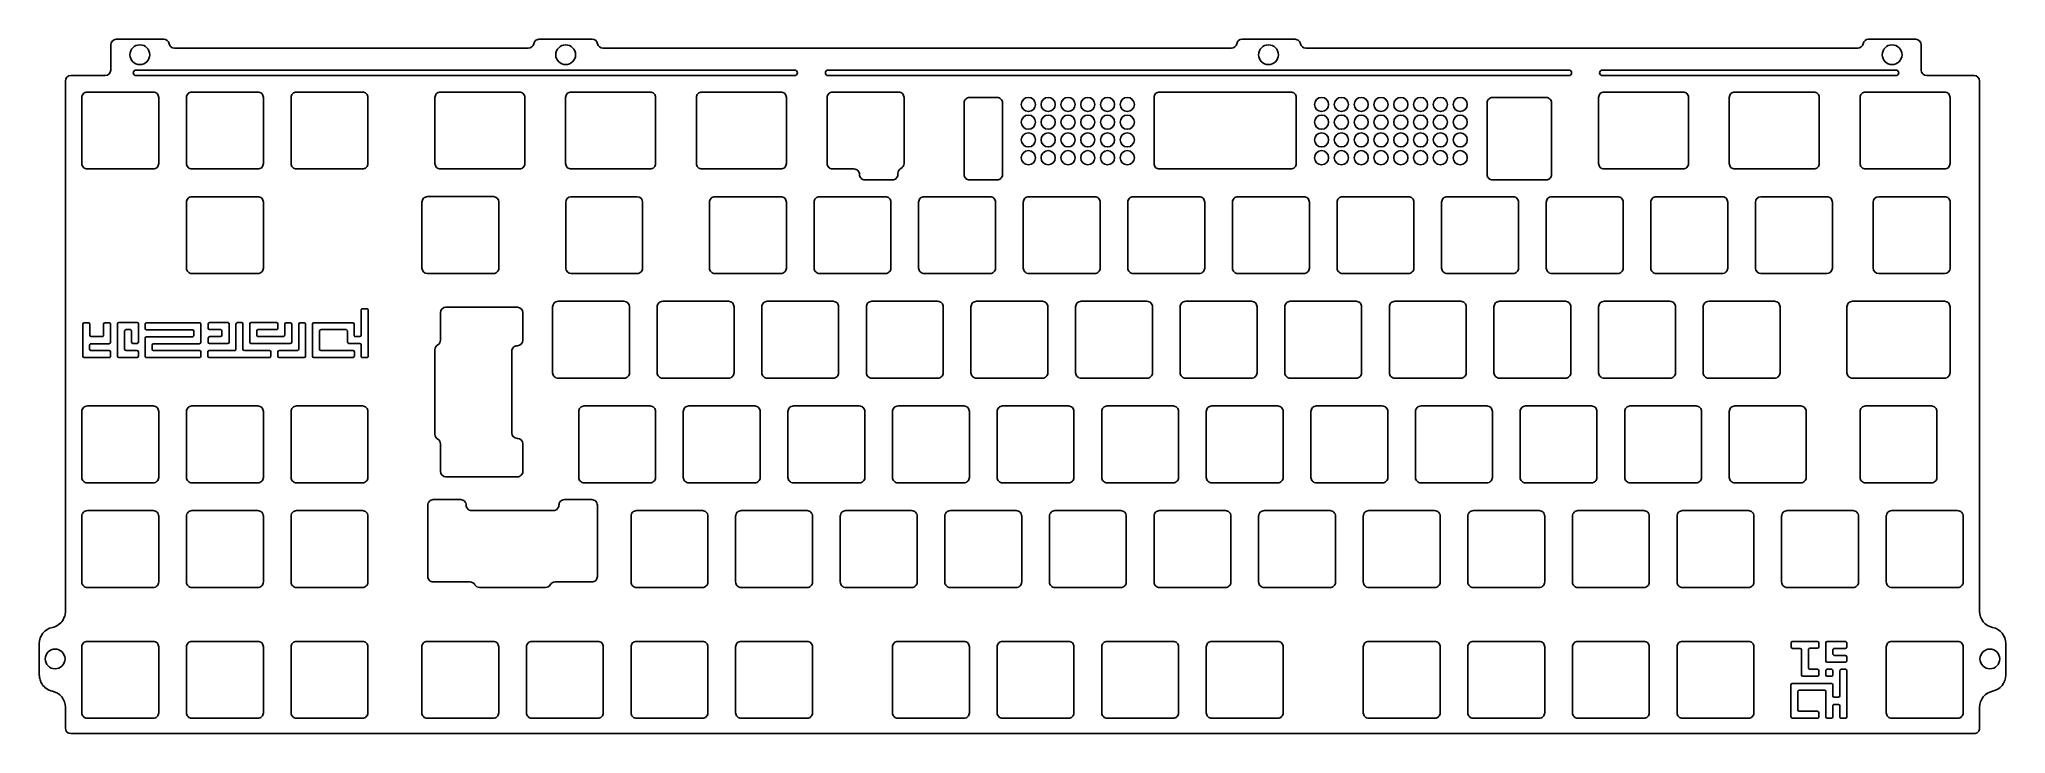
# Model space of a CAD drawing. Header units: millimetres. Extents: x -389 to -31, y 88 to 214.
import ezdxf

# ---------------------------------------------------------------- set-up
doc = ezdxf.new("R2010")
doc.units = ezdxf.units.MM
doc.layers.get('0').update_dxf_attribs({"linetype": 'CONTINUOUS'})

msp = doc.modelspace()

# ---------------------------------------------------------------- linework, layer by layer
for p, q in [((-376.42, 212.93, 0), (-376.42, 208.33, 0)), ((-366.78, 213.93, 0), (-375.42, 213.93, 0)), ((-300.37, 212.33, 0), (-364.82, 212.33, 0)), ((-288.73, 213.93, 0), (-298.41, 213.93, 0)), ((-172.33, 212.33, 0), (-286.77, 212.33, 0)), ((-160.73, 213.93, 0), (-170.37, 213.93, 0)), ((-58.25, 212.33, 0), (-158.77, 212.33, 0)), ((-47.69, 213.93, 0), (-56.29, 213.93, 0)), ((-46.69, 208.33, 0), (-46.69, 212.93, 0)), ((-371.82, 208.33, 0), (-251.87, 208.33, 0)), ((-245.77, 208.33, 0), (-110.87, 208.33, 0)), ((-104.77, 208.33, 0), (-51.29, 208.33, 0)), ((-384.68, 206.33, 0), (-384.68, 109.79, 0)), ((-377.42, 207.33, 0), (-383.68, 207.33, 0)), ((-251.87, 207.33, 0), (-371.82, 207.33, 0)), ((-110.87, 207.33, 0), (-245.77, 207.33, 0)), ((-51.29, 207.33, 0), (-104.77, 207.33, 0)), ((-37.06, 207.33, 0), (-45.69, 207.33, 0)), ((-36.06, 109.79, 0), (-36.06, 206.33, 0)), ((-319.74, 172.29, 0), (-319.74, 184.29)), ((-318.74, 185.29, 0), (-306.74, 185.29)), ((-305.74, 184.29, 0), (-305.74, 172.29, 0)), ((-293.55, 172.28, 0), (-293.55, 184.28)), ((-292.6, 185.28, 0), (-288.66, 185.28, 0)), ((-288.63, 185.28, 0), (-280.55, 185.28)), ((-279.55, 184.28, 0), (-279.55, 172.28)), ((-76.88, 172.28, 0), (-76.88, 184.28, 0)), ((-75.88, 185.28, 0), (-63.88, 185.28, 0)), ((-62.88, 184.28, 0), (-62.88, 172.28, 0)), ((-55.44, 172.28, 0), (-55.44, 184.28, 0)), ((-54.44, 185.28, 0), (-42.42, 185.28, 0)), ((-41.42, 184.28, 0), (-41.43, 172.28, 0)), ((-306.74, 171.29, 0), (-318.74, 171.29)), ((-280.55, 171.28, 0), (-292.55, 171.28)), ((-63.88, 171.28, 0), (-75.88, 171.28, 0)), ((-42.43, 171.28, 0), (-54.44, 171.28, 0)), ((-330.55, 164.89, 0), (-329.79, 164.89)), ((-315.37, 165.16, 0), (-302.37, 165.15)), ((-295.95, 153.23, 0), (-295.95, 165.23)), ((-294.95, 166.23, 0), (-282.95, 166.23)), ((-281.95, 165.23, 0), (-281.95, 153.23, 0)), ((-381.51, 156.26, 0), (-381.51, 162.07)), ((-381.26, 162.33, 0), (-380.5, 162.33)), ((-380.24, 162.07, 0), (-380.24, 160.07)), ((-377.74, 160.07, 0), (-377.74, 162.07)), ((-377.49, 162.33, 0), (-376.73, 162.33)), ((-376.47, 162.07, 0), (-376.47, 158.77)), ((-375.19, 156.26, 0), (-375.19, 162.13)), ((-374.94, 162.39, 0), (-371.63, 162.39)), ((-371.38, 162.13, 0), (-371.38, 158.83)), ((-370.16, 161.31, 0), (-370.16, 162.07)), ((-369.9, 162.33, 0), (-360.27, 162.33)), ((-360.01, 162.07, 0), (-360.01, 158.77)), ((-358.66, 161.34, 0), (-358.66, 162.1)), ((-358.41, 162.36, 0), (-355.1, 162.36)), ((-354.85, 162.1, 0), (-354.85, 158.79)), ((-353.62, 157.51, 0), (-353.62, 162.09)), ((-353.36, 162.36, 0), (-352.6, 162.36)), ((-352.35, 162.11, 0), (-352.35, 157.53)), ((-351.09, 158.82, 0), (-351.09, 162.12)), ((-350.83, 162.37, 0), (-346.26, 162.37)), ((-346, 162.12, 0), (-346, 161.36)), ((-344.73, 160.09, 0), (-344.73, 162.09, 0)), ((-344.48, 162.34, 0), (-343.72, 162.34)), ((-343.46, 162.09, 0), (-343.46, 158.79)), ((-342.19, 157.52, 0), (-342.19, 162.09)), ((-341.94, 162.34, 0), (-341.19, 162.34)), ((-340.94, 162.11, 0), (-340.94, 156.26)), ((-339.69, 156.26, 0), (-339.69, 162.07)), ((-339.44, 162.33, 0), (-332.33, 162.33)), ((-332.08, 162.07, 0), (-332.08, 160.07)), ((-330.81, 160.07, 0), (-330.81, 164.63)), ((-329.53, 164.63, 0), (-329.53, 156.26)), ((-316.37, 159.16, 0), (-316.37, 164.16)), ((-301.37, 164.15, 0), (-301.37, 159.15)), ((-380.27, 158.26, 0), (-380.27, 157.53)), ((-376.73, 158.51, 0), (-380.02, 158.51)), ((-379.99, 159.81, 0), (-378, 159.81)), ((-373.89, 160.83, 0), (-373.89, 157.53, 0)), ((-372.9, 161.08, 0), (-373.64, 161.08)), ((-372.65, 158.83, 0), (-372.65, 160.83)), ((-371.63, 158.57, 0), (-372.4, 158.57)), ((-370.16, 156.26, 0), (-370.16, 159.53)), ((-361.53, 161.05, 0), (-369.9, 161.05)), ((-369.9, 159.78, 0), (-361.53, 159.78)), ((-368.9, 158.26, 0), (-368.9, 157.53)), ((-360.27, 158.51, 0), (-368.64, 158.51)), ((-361.27, 160.04, 0), (-361.27, 160.8)), ((-358.66, 158.79, 0), (-358.66, 159.55)), ((-356.41, 161.08, 0), (-358.41, 161.08, 0)), ((-358.41, 159.8, 0), (-356.41, 159.8)), ((-355.1, 158.53, 0), (-358.41, 158.53)), ((-356.16, 160.06, 0), (-356.16, 160.83)), ((-343.72, 158.56, 0), (-350.83, 158.56)), ((-349.82, 160.85, 0), (-349.82, 160.09)), ((-346.26, 161.1, 0), (-349.56, 161.1)), ((-349.56, 159.83, 0), (-344.99, 159.83)), ((-338.39, 160.83, 0), (-338.39, 157.53, 0)), ((-333.57, 161.08, 0), (-338.14, 161.08)), ((-333.32, 158.83, 0), (-333.32, 160.83)), ((-331.06, 158.57, 0), (-333.06, 158.57)), ((-331.82, 159.81, 0), (-331.06, 159.81)), ((-330.81, 156.26, 0), (-330.81, 158.32)), ((-376.73, 156, 0), (-381.29, 156)), ((-380.02, 157.27, 0), (-376.73, 157.27, 0)), ((-376.47, 157.02, 0), (-376.47, 156.26)), ((-371.63, 156, 0), (-374.94, 156)), ((-373.64, 157.27, 0), (-371.64, 157.27)), ((-371.39, 157.02, 0), (-371.39, 156.26)), ((-360.27, 156, 0), (-369.9, 156)), ((-368.64, 157.27, 0), (-360.27, 157.27, 0)), ((-360.01, 157.02, 0), (-360.01, 156.26)), ((-358.75, 156.26, 0), (-358.75, 157.01)), ((-358.5, 157.26), (-353.92, 157.26)), ((-347.53, 156.01, 0), (-358.5, 156.01)), ((-352.09, 157.28, 0), (-347.53, 157.28)), ((-347.28, 157.03, 0), (-347.28, 156.26)), ((-345.99, 156.26, 0), (-345.99, 157.01)), ((-345.74, 157.26, 0), (-342.45, 157.26, 0)), ((-341.18, 156.01, 0), (-345.74, 156.01)), ((-332.33, 156, 0), (-339.44, 156)), ((-338.14, 157.27, 0), (-332.3, 157.27)), ((-332.05, 157.02, 0), (-332.05, 156.26)), ((-329.79, 156, 0), (-330.55, 156)), ((-317.37, 142.01, 0), (-317.37, 157.43)), ((-303.37, 157.15, 0), (-303.37, 142.28)), ((-282.95, 152.23, 0), (-294.95, 152.23, 0)), ((-316.38, 135.28, 0), (-316.37, 140.28)), ((-301.37, 140.28, 0), (-301.38, 135.28)), ((-302.38, 134.28), (-315.38, 134.28)), ((-389.43, 103.92, 0), (-389.43, 98.19, 0)), ((-70.4, 103.31, 0), (-70.4, 104.07)), ((-70.17, 104.32, 0), (-65.6, 104.32)), ((-65.34, 104.07, 0), (-65.34, 103.32)), ((-64.07, 100.76, 0), (-64.07, 104.07)), ((-63.82, 104.32, 0), (-60.51, 104.32)), ((-60.25, 104.09, 0), (-60.25, 103.32)), ((-31.31, 98.19, 0), (-31.31, 103.92, 0)), ((-68.75, 103.05, 0), (-70.15, 103.05)), ((-68.49, 98.22), (-68.49, 102.8)), ((-67.25, 102.8, 0), (-67.25, 99.5)), ((-65.6, 103.07, 0), (-66.99, 103.07)), ((-60.51, 100.51, 0), (-63.82, 100.51)), ((-62.77, 102.8, 0), (-62.77, 102.02)), ((-60.51, 103.05, 0), (-62.51, 103.05)), ((-62.51, 101.77, 0), (-60.51, 101.77, 0)), ((-60.26, 101.51, 0), (-60.26, 100.76)), ((-65.6, 97.97, 0), (-68.24, 97.97)), ((-67, 99.24, 0), (-65.6, 99.24)), ((-65.34, 98.99, 0), (-65.34, 98.22)), ((-64.07, 98.22, 0), (-64.07, 98.99)), ((-63.82, 99.24, 0), (-63.05, 99.24, 0)), ((-63.05, 97.97, 0), (-63.82, 97.97)), ((-62.8, 98.99, 0), (-62.8, 98.22)), ((-61.5, 94.4, 0), (-61.5, 98.99)), ((-61.25, 99.24, 0), (-60.5, 99.24)), ((-60.25, 98.99, 0), (-60.25, 90.59)), ((-70.42, 90.59, 0), (-70.42, 96.4)), ((-70.17, 96.65, 0), (-63.03, 96.65)), ((-69.15, 95.17, 0), (-69.15, 91.85)), ((-64.32, 95.42, 0), (-68.9, 95.42)), ((-64.07, 90.59, 0), (-64.07, 95.17)), ((-62.78, 96.4, 0), (-62.78, 94.4)), ((-62.52, 94.15, 0), (-61.76, 94.15)), ((-384.68, 92.32, 0), (-384.68, 88.52, 0)), ((-65.54, 90.34, 0), (-70.17, 90.34)), ((-68.9, 91.59, 0), (-65.6, 91.59)), ((-65.34, 91.34, 0), (-65.34, 90.54, 0)), ((-63.05, 90.34, 0), (-63.81, 90.34)), ((-62.8, 92.58, 0), (-62.8, 90.59)), ((-61.78, 92.84, 0), (-62.54, 92.84)), ((-61.52, 90.59, 0), (-61.52, 92.58)), ((-60.5, 90.34, 0), (-61.25, 90.34)), ((-36.06, 88.52, 0), (-36.06, 92.32, 0)), ((-383.68, 87.52, 0), (-37.06, 87.52, 0))]:
    msp.add_line(p, q)
for points in [[(-367.68, 191.33, -0.414214), (-368.68, 190.33), (-380.68, 190.33, -0.414214), (-381.68, 191.33), (-381.68, 203.33, -0.414214), (-380.68, 204.33), (-368.68, 204.33, -0.414214), (-367.68, 203.33)], [(-349.63, 190.33, 0.414214), (-348.63, 191.33), (-348.63, 203.33, 0.414214), (-349.63, 204.33), (-361.63, 204.33, 0.414214), (-362.63, 203.33), (-362.63, 191.33, 0.414214), (-361.63, 190.33)], [(-342.58, 204.33, 0.414214), (-343.58, 203.33), (-343.58, 191.33, 0.414214), (-342.58, 190.33), (-330.58, 190.33, 0.414214), (-329.58, 191.33), (-329.58, 203.33, 0.414214), (-330.58, 204.33)], [(-317.38, 191.33), (-317.38, 203.33, -0.414214), (-316.38, 204.33), (-302, 204.33, -0.414214), (-301, 203.33), (-301, 191.33, -0.414214), (-302, 190.33), (-316.38, 190.33, -0.414214)], [(-277.19, 203.33), (-277.19, 191.33, -0.414214), (-278.19, 190.33), (-292.57, 190.33, -0.414214), (-293.57, 191.33), (-293.57, 203.33, -0.414214), (-292.57, 204.33), (-278.19, 204.33, -0.414214)], [(-268.76, 204.33), (-254.38, 204.33, -0.414214), (-253.38, 203.33), (-253.38, 191.33, -0.414214), (-254.38, 190.33), (-268.76, 190.33, -0.414214), (-269.76, 191.33), (-269.76, 203.33, -0.414214)], [(-232.5, 190.43, 0.286067), (-231.94, 191.33), (-231.94, 203.33, 0.414214), (-232.94, 204.33), (-244.94, 204.33, 0.414214), (-245.94, 203.33), (-245.94, 191.33, 0.414214), (-244.94, 190.33), (-241.06, 190.33, -0.414214), (-240.06, 189.33, 0.414214), (-239.06, 188.33), (-234.06, 188.33, 0.414214), (-233.06, 189.33), (-233.06, 189.54, -0.286067)], [(-161.51, 190.33, 0.414214), (-160.51, 191.33), (-160.51, 203.33, 0.414214), (-161.51, 204.33), (-185.41, 204.33, 0.414214), (-186.41, 203.33), (-186.41, 191.33, 0.414214), (-185.41, 190.33)], [(-89.07, 203.33), (-89.07, 191.33, -0.414214), (-90.07, 190.33), (-104.45, 190.33, -0.414214), (-105.45, 191.33), (-105.45, 203.33, -0.414214), (-104.45, 204.33), (-90.07, 204.33, -0.414214)], [(-80.64, 190.33, -0.414214), (-81.64, 191.33), (-81.64, 203.33, -0.414214), (-80.64, 204.33), (-66.26, 204.33, -0.414214), (-65.26, 203.33), (-65.26, 191.33, -0.414214), (-66.26, 190.33)], [(-41.44, 191.33), (-41.44, 203.33, 0.414214), (-42.44, 204.33), (-56.83, 204.33, 0.414214), (-57.83, 203.33), (-57.83, 191.33, 0.414214), (-56.83, 190.33), (-42.44, 190.33, 0.414214)], [(-215.01, 203.33), (-220.01, 203.33, 0.414214), (-221.01, 202.33), (-221.01, 189.33, 0.414214), (-220.01, 188.33), (-215.01, 188.33, 0.414214), (-214.01, 189.33), (-214.01, 202.33, 0.414214)], [(-125.76, 189.33, 0.414214), (-124.76, 188.33), (-115.01, 188.33, 0.414214), (-114.01, 189.33), (-114.01, 202.33, 0.414214), (-115.01, 203.33), (-124.76, 203.33, 0.414214), (-125.76, 202.33)], [(-349.63, 171.28), (-361.63, 171.28, -0.414214), (-362.63, 172.28), (-362.63, 184.28, -0.414214), (-361.63, 185.28), (-349.63, 185.28, -0.414214), (-348.63, 184.28), (-348.63, 172.28, -0.414214)], [(-253.38, 172.28, -0.414214), (-254.38, 171.28), (-266.38, 171.28, -0.414214), (-267.38, 172.28), (-267.38, 184.28, -0.414214), (-266.38, 185.28), (-254.38, 185.28, -0.414214), (-253.38, 184.28)], [(-234.33, 172.28), (-234.33, 184.28, 0.414214), (-235.33, 185.28), (-247.33, 185.28, 0.414214), (-248.33, 184.28), (-248.33, 172.28, 0.414214), (-247.33, 171.28), (-235.33, 171.28, 0.414214)], [(-216.28, 185.28), (-228.28, 185.28, 0.414214), (-229.28, 184.28), (-229.28, 172.28, 0.414214), (-228.28, 171.28), (-216.28, 171.28, 0.414214), (-215.28, 172.28), (-215.28, 184.28, 0.414214)], [(-210.23, 172.28), (-210.23, 184.28, -0.414214), (-209.23, 185.28), (-197.23, 185.28, -0.414214), (-196.23, 184.28), (-196.23, 172.28, -0.414214), (-197.23, 171.28), (-209.23, 171.28, -0.414214)], [(-177.18, 172.28), (-177.18, 184.28, 0.414214), (-178.18, 185.28), (-190.18, 185.28, 0.414214), (-191.18, 184.28), (-191.18, 172.28, 0.414214), (-190.18, 171.28), (-178.18, 171.28, 0.414214)], [(-158.13, 184.28, 0.414214), (-159.13, 185.28), (-171.13, 185.28, 0.414214), (-172.13, 184.28), (-172.13, 172.28, 0.414214), (-171.13, 171.28), (-159.13, 171.28, 0.414214), (-158.13, 172.28)], [(-153.08, 184.28), (-153.08, 172.28, 0.414214), (-152.08, 171.28), (-140.08, 171.28, 0.414214), (-139.08, 172.28), (-139.08, 184.28, 0.414214), (-140.08, 185.28), (-152.08, 185.28, 0.414214)], [(-134.03, 172.28, 0.414214), (-133.03, 171.28), (-121.03, 171.28, 0.414214), (-120.03, 172.28), (-120.03, 184.28, 0.414214), (-121.03, 185.28), (-133.03, 185.28, 0.414214), (-134.03, 184.28)], [(-113.98, 171.28), (-101.98, 171.28, 0.414214), (-100.98, 172.28), (-100.98, 184.28, 0.414214), (-101.98, 185.28), (-113.98, 185.28, 0.414214), (-114.98, 184.28), (-114.98, 172.28, 0.414214)], [(-94.93, 185.28, 0.414214), (-95.93, 184.28), (-95.93, 172.28, 0.414214), (-94.93, 171.28), (-82.93, 171.28, 0.414214), (-81.93, 172.28), (-81.93, 184.28, 0.414214), (-82.93, 185.28)], [(-263.9, 152.23, 0.414214), (-262.9, 153.23), (-262.9, 165.23, 0.414214), (-263.9, 166.23), (-275.9, 166.23, 0.414214), (-276.9, 165.23), (-276.9, 153.23, 0.414214), (-275.9, 152.23)], [(-244.85, 166.23), (-256.85, 166.23, 0.414214), (-257.85, 165.23), (-257.85, 153.23, 0.414214), (-256.85, 152.23), (-244.85, 152.23, 0.414214), (-243.85, 153.23), (-243.85, 165.23, 0.414214)], [(-238.8, 153.23), (-238.8, 165.23, -0.414214), (-237.8, 166.23), (-225.8, 166.23, -0.414214), (-224.8, 165.23), (-224.8, 153.23, -0.414214), (-225.8, 152.23), (-237.8, 152.23, -0.414214)], [(-219.75, 165.23, -0.414214), (-218.75, 166.23), (-206.75, 166.23, -0.414214), (-205.75, 165.23), (-205.75, 153.23, -0.414214), (-206.75, 152.23), (-218.75, 152.23, -0.414214), (-219.75, 153.23)], [(-187.7, 152.23), (-199.7, 152.23, -0.414214), (-200.7, 153.23), (-200.7, 165.23, -0.414214), (-199.7, 166.23), (-187.7, 166.23, -0.414214), (-186.7, 165.23), (-186.7, 153.23, -0.414214)], [(-180.65, 166.23), (-168.65, 166.23, -0.414214), (-167.65, 165.23), (-167.65, 153.23, -0.414214), (-168.65, 152.23), (-180.65, 152.23, -0.414214), (-181.65, 153.23), (-181.65, 165.23, -0.414214)], [(-162.6, 153.23, 0.414214), (-161.6, 152.23), (-149.6, 152.23, 0.414214), (-148.6, 153.23), (-148.6, 165.23, 0.414214), (-149.6, 166.23), (-161.6, 166.23, 0.414214), (-162.6, 165.23)], [(-143.55, 153.23), (-143.55, 165.23, -0.414214), (-142.55, 166.23), (-130.55, 166.23, -0.414214), (-129.55, 165.23), (-129.55, 153.23, -0.414214), (-130.55, 152.23), (-142.55, 152.23, -0.414214)], [(-123.5, 152.23), (-111.5, 152.23, 0.414214), (-110.5, 153.23), (-110.5, 165.23, 0.414214), (-111.5, 166.23), (-123.5, 166.23, 0.414214), (-124.5, 165.23), (-124.5, 153.23, 0.414214)], [(-91.45, 165.23, 0.414214), (-92.45, 166.23), (-104.45, 166.23, 0.414214), (-105.45, 165.23), (-105.45, 153.23, 0.414214), (-104.45, 152.23), (-92.45, 152.23, 0.414214), (-91.45, 153.23)], [(-86.4, 153.23), (-86.4, 165.23, -0.414214), (-85.4, 166.23), (-73.4, 166.23, -0.414214), (-72.4, 165.23), (-72.4, 153.23, -0.414214), (-73.4, 152.23), (-85.4, 152.23, -0.414214)], [(-59.21, 166.23, 0.414214), (-60.21, 165.23), (-60.21, 153.23, 0.414214), (-59.21, 152.23), (-42.44, 152.23, 0.414214), (-41.44, 153.23), (-41.44, 165.23, 0.414214), (-42.44, 166.23)], [(-367.68, 134.18, -0.414214), (-368.68, 133.18), (-380.68, 133.18, -0.414214), (-381.68, 134.18), (-381.68, 146.18, -0.414214), (-380.68, 147.18), (-368.68, 147.18, -0.414214), (-367.68, 146.18)], [(-348.63, 146.18, 0.414214), (-349.63, 147.18), (-361.63, 147.18, 0.414214), (-362.63, 146.18), (-362.63, 134.18, 0.414214), (-361.63, 133.18), (-349.63, 133.18, 0.414214), (-348.63, 134.18)], [(-343.58, 146.18), (-343.58, 134.18, 0.414214), (-342.58, 133.18), (-330.58, 133.18, 0.414214), (-329.58, 134.18), (-329.58, 146.18, 0.414214), (-330.58, 147.18), (-342.58, 147.18, 0.414214)], [(-278.19, 147.18), (-290.19, 147.18, 0.414214), (-291.19, 146.18), (-291.19, 134.18, 0.414214), (-290.19, 133.18), (-278.19, 133.18, 0.414214), (-277.19, 134.18), (-277.19, 146.18, 0.414214)], [(-258.14, 134.18), (-258.14, 146.18, 0.414214), (-259.14, 147.18), (-271.14, 147.18, 0.414214), (-272.14, 146.18), (-272.14, 134.18, 0.414214), (-271.14, 133.18), (-259.14, 133.18, 0.414214)], [(-239.09, 146.18), (-239.09, 134.18, -0.414214), (-240.09, 133.18), (-252.09, 133.18, -0.414214), (-253.09, 134.18), (-253.09, 146.18, -0.414214), (-252.09, 147.18), (-240.09, 147.18, -0.414214)], [(-234.04, 146.18, -0.414214), (-233.04, 147.18), (-221.04, 147.18, -0.414214), (-220.04, 146.18), (-220.04, 134.18, -0.414214), (-221.04, 133.18), (-233.04, 133.18, -0.414214), (-234.04, 134.18)], [(-200.99, 146.18, 0.414214), (-201.99, 147.18), (-213.99, 147.18, 0.414214), (-214.99, 146.18), (-214.99, 134.18, 0.414214), (-213.99, 133.18), (-201.99, 133.18, 0.414214), (-200.99, 134.18)], [(-194.94, 133.18, -0.414214), (-195.94, 134.18), (-195.94, 146.18, -0.414214), (-194.94, 147.18), (-182.94, 147.18, -0.414214), (-181.94, 146.18), (-181.94, 134.18, -0.414214), (-182.94, 133.18)], [(-162.89, 146.18, 0.414214), (-163.89, 147.18), (-175.89, 147.18, 0.414214), (-176.89, 146.18), (-176.89, 134.18, 0.414214), (-175.89, 133.18), (-163.89, 133.18, 0.414214), (-162.89, 134.18)], [(-156.84, 133.18), (-144.84, 133.18, 0.414214), (-143.84, 134.18), (-143.84, 146.18, 0.414214), (-144.84, 147.18), (-156.84, 147.18, 0.414214), (-157.84, 146.18), (-157.84, 134.18, 0.414214)], [(-124.79, 134.18), (-124.79, 146.18, 0.414214), (-125.79, 147.18), (-137.79, 147.18, 0.414214), (-138.79, 146.18), (-138.79, 134.18, 0.414214), (-137.79, 133.18), (-125.79, 133.18, 0.414214)], [(-106.74, 133.18, 0.414214), (-105.74, 134.18), (-105.74, 146.18, 0.414214), (-106.74, 147.18), (-118.74, 147.18, 0.414214), (-119.74, 146.18), (-119.74, 134.18, 0.414214), (-118.74, 133.18)], [(-99.69, 133.18), (-87.69, 133.18, 0.414214), (-86.69, 134.18), (-86.69, 146.18, 0.414214), (-87.69, 147.18), (-99.69, 147.18, 0.414214), (-100.69, 146.18), (-100.69, 134.18, 0.414214)], [(-68.64, 133.18), (-80.64, 133.18, -0.414214), (-81.64, 134.18), (-81.64, 146.18, -0.414214), (-80.64, 147.18), (-68.64, 147.18, -0.414214), (-67.64, 146.18), (-67.64, 134.18, -0.414214)], [(-44.83, 133.18, 0.414214), (-43.83, 134.18), (-43.83, 146.18, 0.414214), (-44.83, 147.18), (-56.83, 147.18, 0.414214), (-57.83, 146.18), (-57.83, 134.18, 0.414214), (-56.83, 133.18)], [(-310.68, 128.13, -0.414214), (-311.68, 129.13, 0.414214), (-312.68, 130.13), (-317.68, 130.13, 0.414214), (-318.68, 129.13), (-318.68, 116.13, 0.414214), (-317.68, 115.13), (-310.97, 115.13, -0.267949), (-310.1, 114.63, 0.267949), (-309.24, 114.13), (-297.24, 114.13, 0.267949), (-296.37, 114.63, -0.267949), (-295.51, 115.13), (-288.8, 115.13, 0.414214), (-287.8, 116.13), (-287.8, 129.13, 0.414214), (-288.8, 130.13), (-293.8, 130.13, 0.414214), (-294.8, 129.13, -0.414214), (-295.8, 128.13)], [(-380.68, 128.13), (-368.68, 128.13, -0.414214), (-367.68, 127.13), (-367.68, 115.13, -0.414214), (-368.68, 114.13), (-380.68, 114.13, -0.414214), (-381.68, 115.13), (-381.68, 127.13, -0.414214)], [(-348.63, 115.13, -0.414214), (-349.63, 114.13), (-361.63, 114.13, -0.414214), (-362.63, 115.13), (-362.63, 127.13, -0.414214), (-361.63, 128.13), (-349.63, 128.13, -0.414214), (-348.63, 127.13)], [(-330.58, 114.13, 0.414214), (-329.58, 115.13), (-329.58, 127.13, 0.414214), (-330.58, 128.13), (-342.58, 128.13, 0.414214), (-343.58, 127.13), (-343.58, 115.13, 0.414214), (-342.58, 114.13)], [(-268.66, 128.13, -0.414214), (-267.66, 127.13), (-267.66, 115.13, -0.414214), (-268.66, 114.13), (-280.66, 114.13, -0.414214), (-281.66, 115.13), (-281.66, 127.13, -0.414214), (-280.66, 128.13)], [(-262.61, 115.13), (-262.61, 127.13, -0.414214), (-261.61, 128.13), (-249.61, 128.13, -0.414214), (-248.61, 127.13), (-248.61, 115.13, -0.414214), (-249.61, 114.13), (-261.61, 114.13, -0.414214)], [(-243.56, 127.13, -0.414214), (-242.56, 128.13), (-230.56, 128.13, -0.414214), (-229.56, 127.13), (-229.56, 115.13, -0.414214), (-230.56, 114.13), (-242.56, 114.13, -0.414214), (-243.56, 115.13)], [(-223.51, 114.13, -0.414214), (-224.51, 115.13), (-224.51, 127.13, -0.414214), (-223.51, 128.13), (-211.51, 128.13, -0.414214), (-210.51, 127.13), (-210.51, 115.13, -0.414214), (-211.51, 114.13)], [(-191.46, 115.13, -0.414214), (-192.46, 114.13), (-204.46, 114.13, -0.414214), (-205.46, 115.13), (-205.46, 127.13, -0.414214), (-204.46, 128.13), (-192.46, 128.13, -0.414214), (-191.46, 127.13)], [(-172.41, 127.13), (-172.41, 115.13, -0.414214), (-173.41, 114.13), (-185.41, 114.13, -0.414214), (-186.41, 115.13), (-186.41, 127.13, -0.414214), (-185.41, 128.13), (-173.41, 128.13, -0.414214)], [(-153.36, 115.13, -0.414214), (-154.36, 114.13), (-166.36, 114.13, -0.414214), (-167.36, 115.13), (-167.36, 127.13, -0.414214), (-166.36, 128.13), (-154.36, 128.13, -0.414214), (-153.36, 127.13)], [(-147.31, 128.13), (-135.31, 128.13, -0.414214), (-134.31, 127.13), (-134.31, 115.13, -0.414214), (-135.31, 114.13), (-147.31, 114.13, -0.414214), (-148.31, 115.13), (-148.31, 127.13, -0.414214)], [(-129.26, 127.13), (-129.26, 115.13, 0.414214), (-128.26, 114.13), (-116.26, 114.13, 0.414214), (-115.26, 115.13), (-115.26, 127.13, 0.414214), (-116.26, 128.13), (-128.26, 128.13, 0.414214)], [(-96.21, 127.13, 0.414214), (-97.21, 128.13), (-109.21, 128.13, 0.414214), (-110.21, 127.13), (-110.21, 115.13, 0.414214), (-109.21, 114.13), (-97.21, 114.13, 0.414214), (-96.21, 115.13)], [(-90.16, 114.13), (-78.16, 114.13, 0.414214), (-77.16, 115.13), (-77.16, 127.13, 0.414214), (-78.16, 128.13), (-90.16, 128.13, 0.414214), (-91.16, 127.13), (-91.16, 115.13, 0.414214)], [(-59.11, 114.13), (-71.11, 114.13, -0.414214), (-72.11, 115.13), (-72.11, 127.13, -0.414214), (-71.11, 128.13), (-59.11, 128.13, -0.414214), (-58.11, 127.13), (-58.11, 115.13, -0.414214)], [(-40.06, 128.13, -0.414214), (-39.06, 127.13), (-39.06, 115.13, -0.414214), (-40.06, 114.13), (-52.06, 114.13, -0.414214), (-53.06, 115.13), (-53.06, 127.13, -0.414214), (-52.06, 128.13)], [(-368.68, 90.32), (-380.68, 90.32, -0.414214), (-381.68, 91.32), (-381.68, 103.32, -0.414214), (-380.68, 104.32), (-368.68, 104.32, -0.414214), (-367.68, 103.32), (-367.68, 91.32, -0.414214)], [(-362.63, 91.32, 0.414214), (-361.63, 90.32), (-349.63, 90.32, 0.414214), (-348.63, 91.32), (-348.63, 103.32, 0.414214), (-349.63, 104.32), (-361.63, 104.32, 0.414214), (-362.63, 103.32)], [(-329.58, 91.32), (-329.58, 103.32, 0.414214), (-330.58, 104.32), (-342.58, 104.32, 0.414214), (-343.58, 103.32), (-343.58, 91.32, 0.414214), (-342.58, 90.32), (-330.58, 90.32, 0.414214)], [(-306.76, 90.32, 0.414214), (-305.76, 91.32), (-305.76, 103.32, 0.414214), (-306.76, 104.32), (-318.76, 104.32, 0.414214), (-319.76, 103.32), (-319.76, 91.32, 0.414214), (-318.76, 90.32)], [(-287.71, 90.32), (-299.71, 90.32, -0.414214), (-300.71, 91.32), (-300.71, 103.32, -0.414214), (-299.71, 104.32), (-287.71, 104.32, -0.414214), (-286.71, 103.32), (-286.71, 91.32, -0.414214)], [(-267.66, 103.32), (-267.66, 91.32, -0.414214), (-268.66, 90.32), (-280.66, 90.32, -0.414214), (-281.66, 91.32), (-281.66, 103.32, -0.414214), (-280.66, 104.32), (-268.66, 104.32, -0.414214)], [(-261.61, 90.32, -0.414214), (-262.61, 91.32), (-262.61, 103.32, -0.414214), (-261.61, 104.32), (-249.61, 104.32, -0.414214), (-248.61, 103.32), (-248.61, 91.32, -0.414214), (-249.61, 90.32)], [(-221.04, 104.32, -0.414214), (-220.04, 103.32), (-220.04, 91.32, -0.414214), (-221.04, 90.32), (-233.04, 90.32, -0.414214), (-234.04, 91.32), (-234.04, 103.32, -0.414214), (-233.04, 104.32)], [(-213.99, 90.32), (-201.99, 90.32, 0.414214), (-200.99, 91.32), (-200.99, 103.32, 0.414214), (-201.99, 104.32), (-213.99, 104.32, 0.414214), (-214.99, 103.32), (-214.99, 91.32, 0.414214)], [(-195.94, 103.32), (-195.94, 91.32, 0.414214), (-194.94, 90.32), (-182.94, 90.32, 0.414214), (-181.94, 91.32), (-181.94, 103.32, 0.414214), (-182.94, 104.32), (-194.94, 104.32, 0.414214)], [(-162.89, 91.32, -0.414214), (-163.89, 90.32), (-175.89, 90.32, -0.414214), (-176.89, 91.32), (-176.89, 103.32, -0.414214), (-175.89, 104.32), (-163.89, 104.32, -0.414214), (-162.89, 103.32)], [(-134.31, 91.32, -0.414214), (-135.31, 90.32), (-147.31, 90.32, -0.414214), (-148.31, 91.32), (-148.31, 103.32, -0.414214), (-147.31, 104.32), (-135.31, 104.32, -0.414214), (-134.31, 103.32)], [(-128.26, 90.32), (-116.26, 90.32, 0.414214), (-115.26, 91.32), (-115.26, 103.32, 0.414214), (-116.26, 104.32), (-128.26, 104.32, 0.414214), (-129.26, 103.32), (-129.26, 91.32, 0.414214)], [(-97.21, 90.32), (-109.21, 90.32, -0.414214), (-110.21, 91.32), (-110.21, 103.32, -0.414214), (-109.21, 104.32), (-97.21, 104.32, -0.414214), (-96.21, 103.32), (-96.21, 91.32, -0.414214)], [(-77.16, 103.32, 0.414214), (-78.16, 104.32), (-90.16, 104.32, 0.414214), (-91.16, 103.32), (-91.16, 91.32, 0.414214), (-90.16, 90.32), (-78.16, 90.32, 0.414214), (-77.16, 91.32)], [(-40.06, 90.32, 0.414214), (-39.06, 91.32), (-39.06, 103.32, 0.414214), (-40.06, 104.32), (-52.06, 104.32, 0.414214), (-53.06, 103.32), (-53.06, 91.32, 0.414214), (-52.06, 90.32)]]:
    msp.add_lwpolyline(points, format="xyb", close=True)
for centre in [(-371.12, 211.13, 0), (-293.57, 211.13, 0), (-165.57, 211.13, 0), (-51.99, 211.13, 0), (-386.55, 101.12, 0), (-34.19, 101.12, 0)]:
    msp.add_circle(centre, 1.8)
for centre, radius, start, end in [((-300.37, 213.33), 1, 270, 348.306), ((-288.73, 212.93, 0), 1, 11.694, 90), ((-170.37, 212.93), 1, 90, 168.306), ((-158.77, 213.33, 0), 1, 191.694, 270), ((-56.29, 212.93), 1, 90, 168.3091), ((-377.42, 208.33), 1, -90, 0), ((-371.82, 207.83), 0.5, 90, 270), ((-251.87, 207.83), 0.5, -90, 90), ((-245.77, 207.83, 0), 0.5, 180, 270), ((-110.87, 207.83, 0), 0.5, -90, 0.0001), ((-104.77, 207.83, 0), 0.5, 90, 180), ((-104.77, 207.83, 0), 0.5, 180, 270), ((-383.68, 206.33, 0), 1, 90, 180), ((-37.06, 206.33, 0), 1, 0.0004, 90), ((-288.66, 186.28), 1, 270, 271.2333), ((-75.88, 184.28), 1, 90.0004, 180), ((-54.44, 184.28), 1, 90.0004, 180), ((-63.88, 172.28), 1, 270, 360), ((-54.44, 172.28, 0), 1, 180, 270), ((-282.95, 165.23, 0), 1, 0, 90), ((-371.64, 162.13, 0), 0.26, -0.0429, 87.7958), ((-358.4, 161.34, 0), 0.26, 179.9571, 267.7958), ((-355.11, 162.1, 0), 0.26, -0.0429, 87.7958), ((-352.6, 162.11, 0), 0.25, 0, 90), ((-341.19, 162.09, 0), 0.25, 4.5875, 90.1836), ((-332.34, 162.07, 0), 0.26, -0.0429, 87.7958), ((-372.39, 158.83, 0), 0.26, 179.9571, 267.7958), ((-358.4, 158.79, 0), 0.26, 179.9571, 267.7958), ((-374.93, 156.26, 0), 0.26, 179.9571, 267.7958), ((-373.63, 157.53, 0), 0.26, 179.9571, 267.7958), ((-371.64, 157.02, 0), 0.25, 0, 90), ((-358.5, 156.26, 0), 0.25, 180, 270), ((-347.53, 157.03, 0), 0.25, 0, 90), ((-345.74, 156.26, 0), 0.25, 180, 270), ((-339.43, 156.26, 0), 0.26, 179.9571, 267.7958), ((-338.13, 157.53, 0), 0.26, 179.9571, 267.7958), ((-332.3, 157.02, 0), 0.25, 0, 90), ((-60.5, 104.07, 0), 0.25, 4.5352, 92.472), ((-63.82, 100.76, 0), 0.25, 180, 270), ((-63.82, 98.22, 0), 0.25, 180, 270), ((-63.05, 98.99, 0), 0.25, 0, 90), ((-33.06, 92.32), 3, 102.0082, 180.0004), ((-65.6, 91.33, 0), 0.26, 2.2042, 90.0424), ((-63.81, 90.6, 0), 0.26, 182.2042, 270.0424), ((-383.68, 88.52, 0), 1, 180, 270), ((-37.06, 88.52, 0), 1, -90, 0.0004)]:
    msp.add_arc(centre, radius, start, end)
at = {"extrusion": (1.08071e-07, -8.08541e-11, 1)}
msp.add_arc((-379.98, 160.07, 0), 0.26, 179.9571, 267.7958, dxfattribs=at)
at = {"extrusion": (-1.12927e-07, -1.22056e-32, 1)}
msp.add_arc((-372.9, 160.83, 0), 0.25, 0, 90, dxfattribs=at)
at = {"extrusion": (-1.12927e-07, 1.60659e-20, 1)}
msp.add_arc((-356.41, 160.83, 0), 0.25, 0, 90, dxfattribs=at)
at = {"extrusion": (-1.12927e-07, -1.60659e-20, 1)}
msp.add_arc((-333.57, 160.83, 0), 0.25, 0, 90, dxfattribs=at)
at = {"extrusion": (-1.11166e-07, -4.77149e-32, 1)}
msp.add_arc((-331.06, 158.32, 0), 0.25, 0, 90, dxfattribs=at)
at = {"extrusion": (1.06358e-07, -7.95725e-11, 1)}
msp.add_arc((-380.01, 157.53, 0), 0.26, 179.9571, 267.7958, dxfattribs=at)
at = {"extrusion": (6.89649e-08, 4.90576e-21, 1)}
msp.add_arc((-68.24, 98.22, 0), 0.25, 180, 270, dxfattribs=at)
at = {"extrusion": (6.97997e-08, -2.79431e-09, 1)}
msp.add_arc((-67, 99.49, 0), 0.25, 177.7075, 270.0459, dxfattribs=at)
at = {"extrusion": (6.36958e-08, 2.45163e-09, 1)}
msp.add_arc((-62.52, 94.41, 0), 0.26, 182.2042, 270.0424, dxfattribs=at)
at = {"extrusion": (6.20096e-08, -4.58813e-11, 1)}
msp.add_arc((-68.89, 91.85, 0), 0.26, 179.9576, 267.7958, dxfattribs=at)
for centre, major_axis, start_param, end_param in [((-375.42, 212.93, 0), (0.707, 0.707), 0.785398, 2.356194), ((-366.78, 212.93, 0), (0, -1), 1.774704, 3.141593), ((-364.82, 213.33, 0), (-0.707, -0.707), 5.701695, 7.068583), ((-286.77, 213.33, 0), (0.707, -0.707), 4.13109, 5.497787), ((-172.33, 213.33, 0), (-1, 0), 1.570796, 2.937493), ((-58.25, 213.33, 0), (-1, 0), 1.570796, 2.937548), ((-47.69, 212.93, 0), (-0.707, 0.707), 3.926991, 5.497787), ((-245.77, 207.83, 0), (0.354, 0.354), 0.785398, 2.356194), ((-110.87, 207.83, 0), (-0.354, 0.354), 3.926992, 5.497787), ((-51.29, 207.83, 0), (-0.354, 0.354), 3.926991, 5.497787), ((-51.29, 207.83, 0), (0.354, -0.354), 5.497787, 7.068584), ((-45.69, 208.33, 0), (0.707, -0.707), 3.926991, 5.497787), ((-318.74, 184.29, 0), (0, 1), 6.283185, 7.853982), ((-306.74, 184.29, 0), (0, 1), 4.712389, 6.283185), ((-292.55, 184.28, 0), (0, 1), 0.056177, 1.570796), ((-280.55, 184.28, 0), (0, 1), 4.712389, 6.283185), ((-63.88, 184.28, 0), (-0.707, 0.707), 3.926987, 5.497791), ((-42.42, 184.28, 0), (0.707, 0.707), 5.497614, 7.068757), ((-318.74, 172.29, 0), (0, -1), 4.712389, 6.283185), ((-306.74, 172.29, 0), (0, -1), 6.283185, 7.853982), ((-292.55, 172.28, 0), (0, -1), 4.712389, 6.283185), ((-280.55, 172.28, 0), (0, -1), 6.283185, 7.853982), ((-75.88, 172.28, 0), (0.707, -0.707), 3.926991, 5.497787), ((-42.43, 172.28, 0), (0.707, 0.707), 3.927161, 5.497617), ((-330.55, 164.63, 0), (0, 0.26), 6.283139, 7.853982), ((-329.79, 164.63, 0), (0, 0.26), 4.712343, 6.283185), ((-315.37, 164.16, 0), (0, 1), 0, 1.570796), ((-302.37, 164.15, 0), (0, 1), 4.712389, 6.283185), ((-294.95, 165.23, 0), (1, 0), 1.570796, 3.14155), ((-381.25, 162.07, 0), (0, 0.26), 0.037723, 1.570796), ((-380.5, 162.07, 0), (0, 0.26), 4.712343, 6.283185), ((-377.48, 162.07, 0), (0, 0.26), 0.037723, 1.570796), ((-376.73, 162.07, 0), (0, 0.26), 4.712343, 6.283185), ((-374.93, 162.13, 0), (0, 0.26), 0.037723, 1.570796), ((-369.9, 162.07, 0), (0, 0.26), 6.283139, 7.853982), ((-369.9, 161.31, 0), (0, -0.26), 4.712343, 6.283185), ((-360.27, 162.07, 0), (0, 0.26), 4.712343, 6.283185), ((-358.4, 162.1, 0), (0, 0.26), 0.037723, 1.570796), ((-353.36, 162.1, 0), (-0.01, 0.26), 6.244067, 7.853982), ((-350.83, 162.11, 0), (0.01, 0.26), 0.037693, 1.570796), ((-346.26, 162.11, 0), (-0.26, 0), 3.179286, 4.712389), ((-346.26, 161.36, 0), (0, -0.26), 6.283139, 7.853982), ((-344.48, 162.09, 0), (0, 0.25), 0, 1.570796), ((-343.72, 162.08, 0), (-0.26, 0), 3.179286, 4.712389), ((-341.94, 162.09, 0), (0, 0.25), 0, 1.570796), ((-339.43, 162.07, 0), (0, 0.26), 0.037723, 1.570796), ((-380.02, 158.26, 0), (0, 0.25), 6.283185, 7.853982), ((-378, 160.07, 0), (0, -0.26), 6.283139, 7.853982), ((-376.73, 158.77, 0), (0, -0.26), 6.283139, 7.853982), ((-373.64, 160.83, 0), (0, 0.25), 0, 1.570796), ((-371.64, 158.83, 0), (0, -0.26), 0.037723, 1.570796), ((-369.91, 159.52, 0), (0.01, 0.26), 0.037693, 1.570796), ((-368.64, 158.25, 0), (0.01, 0.26), 0.037693, 1.570796), ((-361.53, 160.79, 0), (-0.26, 0), 3.179286, 4.712389), ((-361.53, 160.04, 0), (0, -0.26), 6.283139, 7.853982), ((-360.27, 158.77, 0), (0, -0.26), 6.283139, 7.853982), ((-358.41, 159.55, 0), (0, 0.25), 6.283185, 7.853982), ((-356.42, 160.06, 0), (0, -0.26), 0.037723, 1.570796), ((-355.11, 158.79, 0), (0, -0.26), 0.037723, 1.570796), ((-350.83, 158.82, 0), (0, -0.26), 4.712343, 6.283185), ((-349.56, 160.84, 0), (0.01, 0.26), 0.037693, 1.570796), ((-349.56, 160.09, 0), (0, -0.26), 4.712343, 6.283185), ((-344.99, 160.09, 0), (0, -0.26), 6.283139, 7.853982), ((-343.72, 158.82, 0), (-0.03, -0.258), 0.108684, 1.570796), ((-338.14, 160.83, 0), (0, 0.25), 6.283185, 7.853982), ((-333.06, 158.83, 0), (0, -0.26), 4.712343, 6.283185), ((-331.82, 160.07, 0), (0, -0.26), 4.712343, 6.283185), ((-331.07, 160.07, 0), (0, -0.26), 0.037723, 1.570796), ((-316.37, 157.43, 0), (-0.5, 0.866), 6.283185, 7.330024), ((-317.37, 159.16, 0), (0, -1), 0.523929, 1.570796), ((-302.37, 157.15, 0), (0, 1), 6.283167, 7.853982), ((-302.37, 159.15, 0), (0, -1), 6.283185, 6.311322), ((-302.37, 159.15, 0), (0, -1), 0.027957, 1.570796), ((-381.25, 156.26, 0), (-0.04, -0.257), 4.85477, 6.283185), ((-376.73, 157.01, 0), (0, 0.26), 4.750082, 6.283185), ((-376.73, 156.26, 0), (0, -0.26), 6.283139, 7.853982), ((-371.65, 156.26, 0), (0.26, 0.001), 4.786339, 6.283185), ((-369.9, 156.26, 0), (0, -0.26), 4.712343, 6.283185), ((-368.64, 157.53, 0), (0, -0.26), 4.712343, 6.283185), ((-360.27, 157.01, 0), (0, 0.26), 4.750082, 6.283185), ((-360.27, 156.26, 0), (0, -0.26), 6.283139, 7.853982), ((-358.5, 157.01, 0), (0, 0.25), 6.283185, 7.853982), ((-353.87, 157.51, 0), (0.005, -0.25), 6.061431, 7.853982), ((-352.1, 157.54, 0), (0.26, 0), 3.179286, 4.712389), ((-347.53, 156.26, 0), (0, -0.25), 6.283185, 7.853982), ((-345.74, 157.01, 0), (0, 0.25), 6.283185, 7.853982), ((-342.45, 157.52, 0), (0, -0.26), 6.283139, 7.853982), ((-341.19, 156.26, 0), (0, -0.25), 0.039248, 1.570796), ((-332.31, 156.26, 0), (0.26, 0.001), 4.632292, 6.283185), ((-330.55, 156.26, 0), (0, -0.26), 4.712343, 6.283185), ((-329.79, 156.26, 0), (0, -0.26), 6.283139, 7.853982), ((-294.95, 153.23, 0), (0, 1), 1.570796, 3.141635), ((-282.95, 153.23, 0), (-1, 0), 1.570796, 3.141593), ((-316.37, 142.01, 0), (0, -1), 4.712389, 5.759236), ((-317.37, 140.28, 0), (0.501, 0.866), 5.236339, 6.283185), ((-302.37, 142.28, 0), (-0.001, -1), 4.712647, 6.283185), ((-302.37, 140.28, 0), (0, 1), 4.712389, 6.282956), ((-315.38, 135.28, 0), (0, -1), 4.712389, 6.283185), ((-302.38, 135.28, 0), (0, -1), 6.283185, 7.853982), ((-33.06, 109.79, 0), (3, 0), 3.141593, 4.502821), ((-386.43, 103.92, 0), (-2.12, 2.12), 5.707373, 7.068583), ((-70.15, 104.07, 0), (-0.001, 0.25), 0.076877, 1.570796), ((-65.6, 104.06, 0), (0, 0.26), 4.750121, 6.283185), ((-63.82, 104.07, 0), (0, 0.25), 0, 1.570796), ((-34.31, 103.92, 0), (-2.12, 2.12), 3.926991, 5.288226), ((-70.14, 103.31, 0), (-0.26, 0.01), 0.03773, 1.570796), ((-68.75, 102.79, 0), (0, 0.26), 4.750119, 6.283185), ((-66.99, 102.81, 0), (-0.01, 0.26), 6.243971, 7.853982), ((-65.6, 103.33, 0), (0.26, -0.01), 4.750119, 6.283185), ((-62.52, 102.8, 0), (-0.25, 0), 4.671578, 6.283185), ((-62.52, 102.02, 0), (-0.25, -0.01), 6.242374, 7.853982), ((-60.5, 103.3, 0), (0.02, -0.249), 6.158868, 7.853982), ((-60.52, 101.52, 0), (0.26, -0.01), 0.03773, 1.570796), ((-60.51, 100.76, 0), (0, -0.25), 6.283185, 7.853982), ((-65.6, 98.98, 0), (0, 0.26), 4.750121, 6.283185), ((-65.6, 98.23, 0), (0.26, -0.01), 4.750119, 6.283185), ((-63.82, 98.99, 0), (0, 0.25), 6.283185, 7.853982), ((-63.05, 98.22, 0), (0, -0.25), 6.283185, 7.853982), ((-61.25, 98.99, 0), (0, 0.25), 6.283185, 7.853982), ((-60.5, 98.99, 0), (0.25, 0), 0, 1.570796), ((-34.31, 98.19, 0), (-3, 0), 1.780378, 3.141593), ((-387.68, 92.32, 0), (2.12, 2.12), 5.497787, 6.858997), ((-70.17, 96.4, 0), (0, 0.25), 0, 1.570796), ((-68.9, 95.17, 0), (0, 0.25), 6.283185, 7.853982), ((-64.32, 95.17, 0), (0.25, 0), 0, 1.570796), ((-63.03, 96.4, 0), (0.25, 0), 0, 1.570796), ((-61.76, 94.41, 0), (-0.01, -0.26), 0.037731, 1.570796), ((-70.17, 90.59, 0), (-0.25, 0), 6.283185, 7.853982), ((-65.54, 90.54, 0), (-0.2, 0), 1.570796, 3.141593), ((-63.05, 90.59, 0), (0, -0.25), 0, 1.570796), ((-62.54, 92.58, 0), (0, 0.26), 6.283185, 7.853982), ((-61.78, 92.58, 0), (0.26, 0), 0, 1.570796), ((-61.27, 90.59, 0), (-0.249, -0.02), 6.199889, 7.853982), ((-60.5, 90.59, 0), (0, -0.25), 0, 1.570796)]:
    msp.add_ellipse(centre, major_axis=major_axis, ratio=1, start_param=start_param, end_param=end_param)
for centre in [(-209.3, 202.07, 0), (-205.69, 202.07, 0), (-202.08, 202.07, 0), (-198.48, 202.07, 0), (-194.88, 202.07, 0), (-191.28, 202.07, 0), (-155.9, 202.07, 0), (-152.29, 202.07, 0), (-148.68, 202.07, 0), (-145.08, 202.07, 0), (-141.47, 202.07, 0), (-137.87, 202.07, 0), (-134.26, 202.07, 0), (-130.65, 202.07, 0), (-209.3, 198.85, 0), (-205.69, 198.85, 0), (-202.08, 198.85, 0), (-198.48, 198.85, 0), (-194.88, 198.85, 0), (-191.28, 198.85, 0), (-155.9, 198.85, 0), (-152.29, 198.85, 0), (-148.68, 198.85, 0), (-145.08, 198.85, 0), (-141.47, 198.85, 0), (-137.87, 198.85, 0), (-134.26, 198.85, 0), (-130.65, 198.85, 0), (-209.3, 195.62, 0), (-209.3, 192.38, 0), (-205.69, 195.62, 0), (-205.69, 192.38, 0), (-202.08, 195.62, 0), (-202.08, 192.38, 0), (-198.48, 195.62, 0), (-198.48, 192.38, 0), (-194.88, 195.62, 0), (-194.88, 192.38, 0), (-191.28, 195.62, 0), (-191.28, 192.38, 0), (-155.9, 195.62, 0), (-155.9, 192.38, 0), (-152.29, 195.62, 0), (-152.29, 192.38, 0), (-148.68, 195.62, 0), (-148.68, 192.38, 0), (-145.08, 195.62, 0), (-145.08, 192.38, 0), (-141.47, 195.62, 0), (-141.47, 192.38, 0), (-137.87, 195.62, 0), (-137.87, 192.38, 0), (-134.26, 195.62, 0), (-134.26, 192.38, 0), (-130.65, 195.62, 0), (-130.65, 192.38, 0)]:
    msp.add_ellipse(centre, major_axis=(0, 1.29), ratio=1)
for points, knots in [([(-299.39, 213.13, 0), (-299.37, 213.26, 0), (-299.31, 213.38, 0), (-299.17, 213.59, 0), (-299.08, 213.68, 0), (-298.89, 213.81, 0), (-298.8, 213.85, 0), (-298.61, 213.91, 0), (-298.51, 213.93, 0), (-298.41, 213.93, 0)], [0, 0, 0, 0, 0.0390644, 0.0390644, 0.0781289, 0.0781289, 0.1075747, 0.1075747, 0.1370205, 0.1370205, 0.1370205, 0.1370205]), ([(-160.73, 213.93, 0), (-160.6, 213.93, 0), (-160.47, 213.9, 0), (-160.23, 213.8, 0), (-160.12, 213.73, 0), (-159.96, 213.57, 0), (-159.9, 213.49, 0), (-159.8, 213.32, 0), (-159.77, 213.22, 0), (-159.75, 213.13, 0)], [0, 0, 0, 0, 0.0390644, 0.0390644, 0.0781289, 0.0781289, 0.1075747, 0.1075747, 0.1370205, 0.1370205, 0.1370205, 0.1370205]), ([(-387.05, 106.86, 0), (-386.67, 106.94, 0), (-386.31, 107.09, 0), (-385.66, 107.53, 0), (-385.38, 107.81, 0), (-385.01, 108.38, 0), (-384.89, 108.65, 0), (-384.72, 109.21, 0), (-384.68, 109.5, 0), (-384.68, 109.79, 0)], [0, 0, 0, 0, 0.1171933, 0.1171933, 0.2343867, 0.2343867, 0.3218967, 0.3218967, 0.4094068, 0.4094068, 0.4094068, 0.4094068]), ([(-387.05, 95.26, 0), (-387.43, 95.34, 0), (-387.8, 95.49, 0), (-388.44, 95.93, 0), (-388.72, 96.21, 0), (-389.09, 96.78, 0), (-389.22, 97.05, 0), (-389.38, 97.61, 0), (-389.43, 97.9, 0), (-389.43, 98.19, 0)], [0, 0, 0, 0, 0.1171933, 0.1171933, 0.2343867, 0.2343867, 0.3218967, 0.3218967, 0.4094068, 0.4094068, 0.4094068, 0.4094068])]:
    msp.add_open_spline(points, degree=3, knots=knots)

doc.saveas('drawing.dxf')
